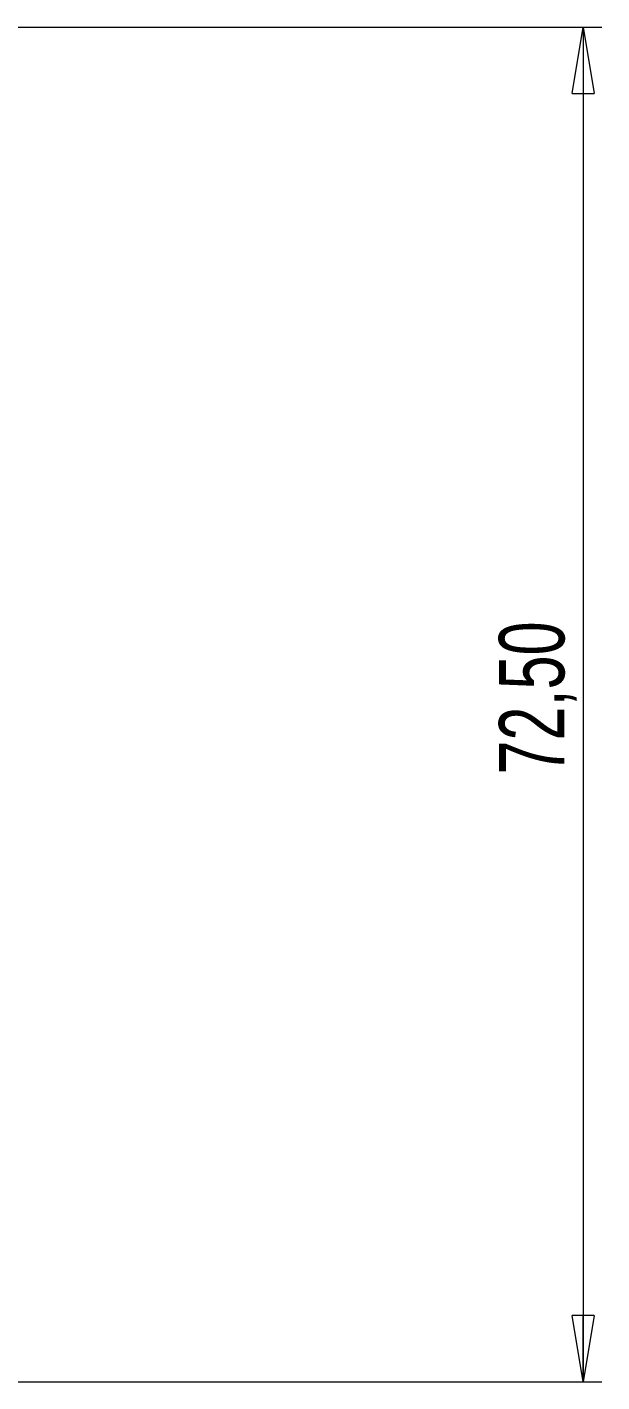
# Model space of a CAD drawing. Header units: millimetres. Extents: x 0 to 841, y 0 to 594.
# Drawn here: x 254.1 to 284.9, y 433.5 to 506 of the extents above; entities that cross this region are included whole.
import ezdxf

# ---------------------------------------------------------------- set-up
doc = ezdxf.new("R2010")
doc.units = ezdxf.units.MM
doc.styles.add('SLDTEXTSTYLE0', font='TXT', dxfattribs={"width": 0.7})
doc.dimstyles.new('SLDDIMSTYLE0', dxfattribs={"dimtxt": 3.5, "dimasz": 3.556, "dimexe": 0, "dimexo": 0.0625, "dimgap": 0.875, "dimtad": 1, "dimrnd": 1e-09, "dimzin": 12, "dimdsep": 46, "dimtxsty": 'SLDTEXTSTYLE0', "dimblk1": 'CLOSED', "dimblk2": 'CLOSED', "dimsah": 1, "dimcen": 0.09, "dimadec": 0, "dimazin": 3, "dimtfac": 1, "dimtofl": 0, "dimtmove": 0, "dimatfit": 3, "dimldrblk": 'CLOSED', "dimfxl": 0, "dimfrac": 2, "dimtolj": 1, "dimtzin": 12, "dimarcsym": 0})

# ---------------------------------------------------------------- blocks, each defined once
blk = doc.blocks.new('_Closed')
at = {"color": 0, "linetype": 'ByBlock', "lineweight": -2}
for p, q in [((-1, 0.166667), (0, 0)), ((-1, 0.166667), (-1, -0.166667)), ((0, 0), (-1, -0.166667)), ((0, 0), (-1, 0))]:
    blk.add_line(p, q, dxfattribs=at)
blk = doc.blocks.new('_D')
at = {"color": 7, "linetype": 'Continuous', "lineweight": 18}
for p, q in [((241.29, 505.961), (284.858, 505.961)), ((283.858, 505.961), (283.858, 433.461)), ((248.79, 433.461), (284.858, 433.461))]:
    blk.add_line(p, q, dxfattribs=at)
at = {"color": 7, "linetype": 'Continuous', "lineweight": 18, "xscale": 3.556, "yscale": 3.556}
for p, rotation in [((283.858, 505.961, 0.45), 89.99999991033617), ((283.858, 433.461, 0.45), 269.9999999103362)]:
    blk.add_blockref('_Closed', p, dxfattribs=dict(at, rotation=rotation))
at = {"color": 7, "linetype": 'Continuous', "lineweight": 18, "insert": (279.346, 465.959), "char_height": 3.5, "attachment_point": 1, "rotation": 90, "style": 'SLDTEXTSTYLE0'}
blk.add_mtext('72,50', dxfattribs=at)

msp = doc.modelspace()

# ---------------------------------------------------------------- dimensions: what is measured, and where the dimension line sits
at = {"color": 7, "linetype": 'Continuous', "lineweight": 18}
dim = msp.add_linear_dim(base=(283.858, 433.461), p1=(240.29, 505.961), p2=(247.79, 433.461), angle=90, dimstyle='SLDDIMSTYLE0', dxfattribs=at)
dim.commit()
dim.dimension.update_dxf_attribs({"geometry": '_D', "text_midpoint": (283.858, 470.689), "dimtype": 160})

doc.saveas('drawing.dxf')
